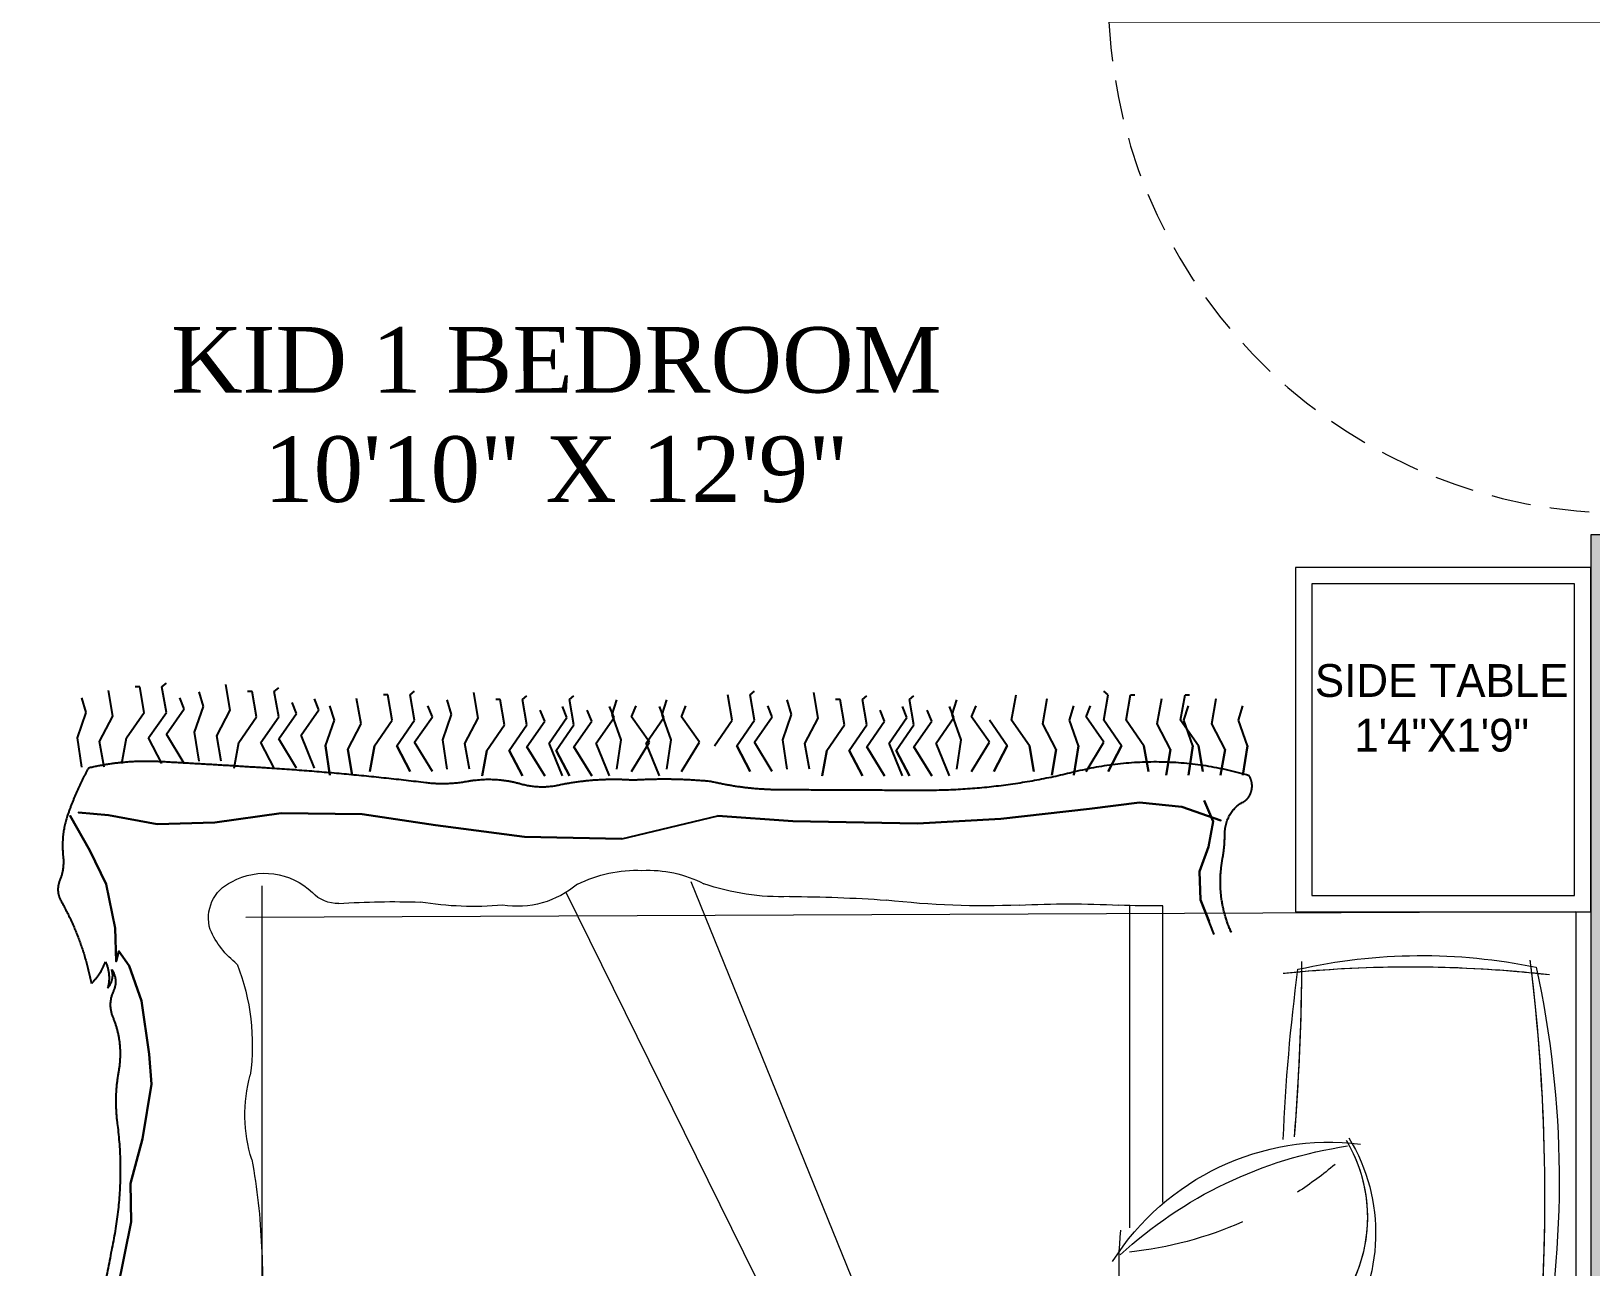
# Model space of a CAD drawing. Header units: inches. Extents: x 2744 to 7136, y -4349 to -2068.
# Drawn here: x 5421.1 to 5516.1, y -3998.9 to -3923.6 of the extents above; entities that cross this region are included whole.
import ezdxf

# ---------------------------------------------------------------- set-up
doc = ezdxf.new("R2010")
doc.units = ezdxf.units.IN
doc.header["$MEASUREMENT"] = 0
doc.linetypes.add('1', pattern=[0])
doc.linetypes.add('HIDDEN4', pattern=[0.09375, 0.0625, -0.03125])
for name, color, linetype in [('1_text', 252, 'Continuous'), ('OP-ARQ-PUERTA', 3, 'Continuous'), ('OP-PROY 1', 8, 'HIDDEN4')]:
    doc.layers.add(name, color=color, linetype=linetype)
doc.layers.add('col.', color=31, linetype='Continuous', lineweight=0)
doc.layers.add('DIM', color=40, linetype='1', lineweight=0)
doc.layers.add('HATCH', color=251, linetype='Continuous', lineweight=0, transparency=0.75)
doc.styles.add('HEMI', font='stylu.ttf')
doc.styles.add('syf', font='sylfaen.ttf')

# ---------------------------------------------------------------- blocks, each defined once
blk = doc.blocks.new('RUG')
at = {"color": 252, "true_color": 0x939598}
for p, q in [((35214.854, -13318.975), (35214.583, -13317.417)), ((35214.854, -13318.975), (35214.583, -13317.417)), ((35216.483, -13317.195), (35216.212, -13317.195)), ((35216.483, -13317.195), (35216.212, -13317.195)), ((35216.755, -13318.752), (35216.483, -13317.195)), ((35216.755, -13318.752), (35216.483, -13317.195)), ((35217.841, -13317.195), (35218.112, -13316.972)), ((35217.841, -13317.195), (35218.112, -13316.972)), ((35218.112, -13318.752), (35217.841, -13317.195)), ((35218.112, -13318.752), (35217.841, -13317.195)), ((35220.373, -13318.393), (35220.102, -13317.503)), ((35220.373, -13318.393), (35220.102, -13317.503)), ((35222.002, -13318.615), (35221.731, -13317.058)), ((35222.002, -13318.615), (35221.731, -13317.058)), ((35223.332, -13317.473), (35223.06, -13317.473)), ((35223.332, -13317.473), (35223.06, -13317.473)), ((35223.603, -13319.031), (35223.332, -13317.473)), ((35223.603, -13319.031), (35223.332, -13317.473)), ((35224.689, -13317.473), (35224.961, -13317.25)), ((35224.689, -13317.473), (35224.961, -13317.25)), ((35224.961, -13319.031), (35224.689, -13317.473)), ((35224.961, -13319.031), (35224.689, -13317.473)), ((35232.967, -13317.676), (35233.239, -13317.454)), ((35232.967, -13317.676), (35233.239, -13317.454)), ((35237.129, -13319.097), (35236.857, -13317.54)), ((35237.129, -13319.097), (35236.857, -13317.54)), ((35253.697, -13317.676), (35253.968, -13317.454)), ((35253.697, -13317.676), (35253.968, -13317.454)), ((35257.858, -13319.097), (35257.587, -13317.54)), ((35257.858, -13319.097), (35257.587, -13317.54)), ((35275.537, -13317.676), (35275.266, -13317.454)), ((35275.537, -13317.676), (35275.266, -13317.454)), ((35213.225, -13318.752), (35212.954, -13317.862)), ((35213.225, -13318.752), (35212.954, -13317.862)), ((35218.112, -13320.087), (35219.198, -13318.53)), ((35218.112, -13320.087), (35219.198, -13318.53)), ((35219.198, -13318.53), (35218.927, -13317.862)), ((35219.198, -13318.53), (35218.927, -13317.862)), ((35219.83, -13319.951), (35220.373, -13318.393)), ((35219.83, -13319.951), (35220.373, -13318.393)), ((35226.047, -13318.808), (35225.775, -13318.141)), ((35226.047, -13318.808), (35225.775, -13318.141)), ((35226.318, -13320.143), (35227.404, -13318.586)), ((35226.318, -13320.143), (35227.404, -13318.586)), ((35227.404, -13318.586), (35227.133, -13317.918)), ((35227.404, -13318.586), (35227.133, -13317.918)), ((35228.352, -13319.234), (35228.08, -13318.344)), ((35228.352, -13319.234), (35228.08, -13318.344)), ((35229.981, -13319.457), (35229.709, -13317.899)), ((35229.981, -13319.457), (35229.709, -13317.899)), ((35231.61, -13317.676), (35231.338, -13317.676)), ((35231.61, -13317.676), (35231.338, -13317.676)), ((35231.881, -13319.234), (35231.61, -13317.676)), ((35231.881, -13319.234), (35231.61, -13317.676)), ((35233.239, -13319.234), (35232.967, -13317.676)), ((35233.239, -13319.234), (35232.967, -13317.676)), ((35234.325, -13319.012), (35234.053, -13318.344)), ((35234.325, -13319.012), (35234.053, -13318.344)), ((35235.5, -13318.875), (35235.228, -13317.985)), ((35235.5, -13318.875), (35235.228, -13317.985)), ((35238.459, -13317.955), (35238.187, -13317.955)), ((35238.459, -13317.955), (35238.187, -13317.955)), ((35238.73, -13319.512), (35238.459, -13317.955)), ((35238.73, -13319.512), (35238.459, -13317.955)), ((35239.816, -13317.955), (35240.088, -13317.732)), ((35239.816, -13317.955), (35240.088, -13317.732)), ((35240.088, -13319.512), (35239.816, -13317.955)), ((35240.088, -13319.512), (35239.816, -13317.955)), ((35242.531, -13319.067), (35242.26, -13318.4)), ((35242.531, -13319.067), (35242.26, -13318.4)), ((35242.687, -13317.955), (35242.959, -13317.732)), ((35242.687, -13317.955), (35242.959, -13317.732)), ((35242.959, -13319.512), (35242.687, -13317.955)), ((35242.959, -13319.512), (35242.687, -13317.955)), ((35245.402, -13319.067), (35245.131, -13318.4)), ((35245.402, -13319.067), (35245.131, -13318.4)), ((35245.299, -13318.875), (35245.57, -13317.985)), ((35245.299, -13318.875), (35245.57, -13317.985)), ((35246.474, -13319.012), (35246.745, -13318.344)), ((35246.474, -13319.012), (35246.745, -13318.344)), ((35248.447, -13319.067), (35248.175, -13318.4)), ((35248.447, -13319.067), (35248.175, -13318.4)), ((35248.344, -13318.875), (35248.615, -13317.985)), ((35248.344, -13318.875), (35248.615, -13317.985)), ((35249.519, -13319.012), (35249.79, -13318.344)), ((35249.519, -13319.012), (35249.79, -13318.344)), ((35252.611, -13319.234), (35252.339, -13317.676)), ((35252.611, -13319.234), (35252.339, -13317.676)), ((35253.968, -13319.234), (35253.697, -13317.676)), ((35253.968, -13319.234), (35253.697, -13317.676)), ((35255.054, -13319.012), (35254.783, -13318.344)), ((35255.054, -13319.012), (35254.783, -13318.344)), ((35256.229, -13318.875), (35255.958, -13317.985)), ((35256.229, -13318.875), (35255.958, -13317.985)), ((35259.188, -13317.955), (35258.916, -13317.955)), ((35259.188, -13317.955), (35258.916, -13317.955)), ((35259.459, -13319.512), (35259.188, -13317.955)), ((35259.459, -13319.512), (35259.188, -13317.955)), ((35260.545, -13317.955), (35260.817, -13317.732)), ((35260.545, -13317.955), (35260.817, -13317.732)), ((35260.817, -13319.512), (35260.545, -13317.955)), ((35260.817, -13319.512), (35260.545, -13317.955)), ((35263.26, -13319.067), (35262.989, -13318.4)), ((35263.26, -13319.067), (35262.989, -13318.4)), ((35263.416, -13317.955), (35263.688, -13317.732)), ((35263.416, -13317.955), (35263.688, -13317.732)), ((35263.688, -13319.512), (35263.416, -13317.955)), ((35263.688, -13319.512), (35263.416, -13317.955)), ((35266.131, -13319.067), (35265.86, -13318.4)), ((35266.131, -13319.067), (35265.86, -13318.4)), ((35266.028, -13318.875), (35266.3, -13317.985)), ((35266.028, -13318.875), (35266.3, -13317.985)), ((35267.203, -13319.012), (35267.475, -13318.344)), ((35267.203, -13319.012), (35267.475, -13318.344)), ((35269.647, -13319.234), (35269.918, -13317.676)), ((35269.647, -13319.234), (35269.918, -13317.676)), ((35271.547, -13319.457), (35271.819, -13317.899)), ((35271.547, -13319.457), (35271.819, -13317.899)), ((35273.176, -13319.234), (35273.447, -13318.344)), ((35273.176, -13319.234), (35273.447, -13318.344)), ((35274.18, -13319.012), (35274.451, -13318.344)), ((35274.18, -13319.012), (35274.451, -13318.344)), ((35275.266, -13319.234), (35275.537, -13317.676)), ((35275.266, -13319.234), (35275.537, -13317.676)), ((35276.623, -13319.234), (35276.895, -13317.676)), ((35276.623, -13319.234), (35276.895, -13317.676)), ((35276.895, -13317.676), (35277.166, -13317.676)), ((35276.895, -13317.676), (35277.166, -13317.676)), ((35278.524, -13319.457), (35278.795, -13317.899)), ((35278.524, -13319.457), (35278.795, -13317.899)), ((35279.945, -13319.234), (35280.217, -13317.676)), ((35279.945, -13319.234), (35280.217, -13317.676)), ((35280.153, -13319.234), (35280.424, -13318.344)), ((35280.153, -13319.234), (35280.424, -13318.344)), ((35280.217, -13317.676), (35280.488, -13317.676)), ((35280.217, -13317.676), (35280.488, -13317.676)), ((35281.846, -13319.457), (35282.117, -13317.899)), ((35281.846, -13319.457), (35282.117, -13317.899)), ((35283.475, -13319.234), (35283.746, -13318.344)), ((35283.475, -13319.234), (35283.746, -13318.344)), ((35212.682, -13320.31), (35213.225, -13318.752)), ((35212.682, -13320.31), (35213.225, -13318.752)), ((35214.04, -13320.532), (35214.854, -13318.975)), ((35214.04, -13320.532), (35214.854, -13318.975)), ((35215.669, -13320.31), (35216.755, -13318.752)), ((35215.669, -13320.31), (35216.755, -13318.752)), ((35217.026, -13320.31), (35218.112, -13318.752)), ((35217.026, -13320.31), (35218.112, -13318.752)), ((35221.188, -13320.173), (35222.002, -13318.615)), ((35221.188, -13320.173), (35222.002, -13318.615)), ((35222.517, -13320.588), (35223.603, -13319.031)), ((35222.517, -13320.588), (35223.603, -13319.031)), ((35223.875, -13320.588), (35224.961, -13319.031)), ((35223.875, -13320.588), (35224.961, -13319.031)), ((35224.961, -13320.366), (35226.047, -13318.808)), ((35224.961, -13320.366), (35226.047, -13318.808)), ((35227.809, -13320.792), (35228.352, -13319.234)), ((35227.809, -13320.792), (35228.352, -13319.234)), ((35229.166, -13321.014), (35229.981, -13319.457)), ((35229.166, -13321.014), (35229.981, -13319.457)), ((35230.795, -13320.792), (35231.881, -13319.234)), ((35230.795, -13320.792), (35231.881, -13319.234)), ((35232.153, -13320.792), (35233.239, -13319.234)), ((35232.153, -13320.792), (35233.239, -13319.234)), ((35233.239, -13320.569), (35234.325, -13319.012)), ((35233.239, -13320.569), (35234.325, -13319.012)), ((35234.957, -13320.432), (35235.5, -13318.875)), ((35234.957, -13320.432), (35235.5, -13318.875)), ((35236.314, -13320.655), (35237.129, -13319.097)), ((35236.314, -13320.655), (35237.129, -13319.097)), ((35237.644, -13321.07), (35238.73, -13319.512)), ((35237.644, -13321.07), (35238.73, -13319.512)), ((35239.002, -13321.07), (35240.088, -13319.512)), ((35239.002, -13321.07), (35240.088, -13319.512)), ((35240.088, -13320.848), (35241.174, -13319.29)), ((35240.088, -13320.848), (35241.174, -13319.29)), ((35241.174, -13319.29), (35240.902, -13318.622)), ((35241.174, -13319.29), (35240.902, -13318.622)), ((35241.445, -13320.625), (35242.531, -13319.067)), ((35241.445, -13320.625), (35242.531, -13319.067)), ((35241.873, -13321.07), (35242.959, -13319.512)), ((35241.873, -13321.07), (35242.959, -13319.512)), ((35242.959, -13320.848), (35244.045, -13319.29)), ((35242.959, -13320.848), (35244.045, -13319.29)), ((35244.045, -13319.29), (35243.773, -13318.622)), ((35244.045, -13319.29), (35243.773, -13318.622)), ((35244.316, -13320.625), (35245.402, -13319.067)), ((35244.316, -13320.625), (35245.402, -13319.067)), ((35245.842, -13320.432), (35245.299, -13318.875)), ((35245.842, -13320.432), (35245.299, -13318.875)), ((35247.56, -13320.569), (35246.474, -13319.012)), ((35247.56, -13320.569), (35246.474, -13319.012)), ((35247.361, -13320.625), (35248.447, -13319.067)), ((35247.361, -13320.625), (35248.447, -13319.067)), ((35248.887, -13320.432), (35248.344, -13318.875)), ((35248.887, -13320.432), (35248.344, -13318.875)), ((35250.605, -13320.569), (35249.519, -13319.012)), ((35250.605, -13320.569), (35249.519, -13319.012)), ((35251.525, -13320.792), (35252.611, -13319.234)), ((35251.525, -13320.792), (35252.611, -13319.234)), ((35252.882, -13320.792), (35253.968, -13319.234)), ((35252.882, -13320.792), (35253.968, -13319.234)), ((35253.968, -13320.569), (35255.054, -13319.012)), ((35253.968, -13320.569), (35255.054, -13319.012)), ((35255.686, -13320.432), (35256.229, -13318.875)), ((35255.686, -13320.432), (35256.229, -13318.875)), ((35257.044, -13320.655), (35257.858, -13319.097)), ((35257.044, -13320.655), (35257.858, -13319.097)), ((35258.373, -13321.07), (35259.459, -13319.512)), ((35258.373, -13321.07), (35259.459, -13319.512)), ((35259.731, -13321.07), (35260.817, -13319.512)), ((35259.731, -13321.07), (35260.817, -13319.512)), ((35260.817, -13320.848), (35261.903, -13319.29)), ((35260.817, -13320.848), (35261.903, -13319.29)), ((35261.903, -13319.29), (35261.631, -13318.622)), ((35261.903, -13319.29), (35261.631, -13318.622)), ((35262.174, -13320.625), (35263.26, -13319.067)), ((35262.174, -13320.625), (35263.26, -13319.067)), ((35262.602, -13321.07), (35263.688, -13319.512)), ((35262.602, -13321.07), (35263.688, -13319.512)), ((35263.688, -13320.848), (35264.774, -13319.29)), ((35263.688, -13320.848), (35264.774, -13319.29)), ((35264.774, -13319.29), (35264.502, -13318.622)), ((35264.774, -13319.29), (35264.502, -13318.622)), ((35265.045, -13320.625), (35266.131, -13319.067)), ((35265.045, -13320.625), (35266.131, -13319.067)), ((35266.571, -13320.432), (35266.028, -13318.875)), ((35266.571, -13320.432), (35266.028, -13318.875)), ((35268.289, -13320.569), (35267.203, -13319.012)), ((35268.289, -13320.569), (35267.203, -13319.012)), ((35269.375, -13320.792), (35268.289, -13319.234)), ((35269.375, -13320.792), (35268.289, -13319.234)), ((35270.733, -13320.792), (35269.647, -13319.234)), ((35270.733, -13320.792), (35269.647, -13319.234)), ((35272.362, -13321.014), (35271.547, -13319.457)), ((35272.362, -13321.014), (35271.547, -13319.457)), ((35273.719, -13320.792), (35273.176, -13319.234)), ((35273.719, -13320.792), (35273.176, -13319.234)), ((35275.266, -13320.569), (35274.18, -13319.012)), ((35275.266, -13320.569), (35274.18, -13319.012)), ((35276.352, -13320.792), (35275.266, -13319.234)), ((35276.352, -13320.792), (35275.266, -13319.234)), ((35277.709, -13320.792), (35276.623, -13319.234)), ((35277.709, -13320.792), (35276.623, -13319.234)), ((35279.338, -13321.014), (35278.524, -13319.457)), ((35279.338, -13321.014), (35278.524, -13319.457)), ((35281.031, -13320.792), (35279.945, -13319.234)), ((35281.031, -13320.792), (35279.945, -13319.234)), ((35280.696, -13320.792), (35280.153, -13319.234)), ((35280.696, -13320.792), (35280.153, -13319.234)), ((35282.66, -13321.014), (35281.846, -13319.457)), ((35282.66, -13321.014), (35281.846, -13319.457)), ((35284.018, -13320.792), (35283.475, -13319.234)), ((35284.018, -13320.792), (35283.475, -13319.234)), ((35212.954, -13322.09), (35212.682, -13320.31)), ((35212.954, -13322.09), (35212.682, -13320.31)), ((35215.397, -13321.868), (35215.669, -13320.31)), ((35215.397, -13321.868), (35215.669, -13320.31)), ((35217.841, -13321.868), (35217.026, -13320.31)), ((35217.841, -13321.868), (35217.026, -13320.31)), ((35219.198, -13321.868), (35218.112, -13320.087)), ((35219.198, -13321.868), (35218.112, -13320.087)), ((35220.102, -13321.731), (35219.83, -13319.951)), ((35220.102, -13321.731), (35219.83, -13319.951)), ((35221.459, -13321.731), (35221.188, -13320.173)), ((35221.459, -13321.731), (35221.188, -13320.173)), ((35226.047, -13322.146), (35224.961, -13320.366)), ((35226.047, -13322.146), (35224.961, -13320.366)), ((35227.133, -13322.146), (35226.318, -13320.143)), ((35227.133, -13322.146), (35226.318, -13320.143)), ((35235.228, -13322.213), (35234.957, -13320.432)), ((35235.228, -13322.213), (35234.957, -13320.432)), ((35245.57, -13322.213), (35245.842, -13320.432)), ((35245.57, -13322.213), (35245.842, -13320.432)), ((35248.615, -13322.213), (35248.887, -13320.432)), ((35248.615, -13322.213), (35248.887, -13320.432)), ((35255.958, -13322.213), (35255.686, -13320.432)), ((35255.958, -13322.213), (35255.686, -13320.432)), ((35266.3, -13322.213), (35266.571, -13320.432)), ((35266.3, -13322.213), (35266.571, -13320.432)), ((35214.311, -13322.09), (35214.04, -13320.532)), ((35214.311, -13322.09), (35214.04, -13320.532)), ((35222.246, -13322.146), (35222.517, -13320.588)), ((35222.246, -13322.146), (35222.517, -13320.588)), ((35224.689, -13322.146), (35223.875, -13320.588)), ((35224.689, -13322.146), (35223.875, -13320.588)), ((35234.325, -13322.349), (35233.239, -13320.569)), ((35234.325, -13322.349), (35233.239, -13320.569)), ((35236.586, -13322.213), (35236.314, -13320.655)), ((35236.586, -13322.213), (35236.314, -13320.655)), ((35242.26, -13322.628), (35241.445, -13320.625)), ((35242.26, -13322.628), (35241.445, -13320.625)), ((35245.131, -13322.628), (35244.316, -13320.625)), ((35245.131, -13322.628), (35244.316, -13320.625)), ((35246.474, -13322.349), (35247.56, -13320.569)), ((35246.474, -13322.349), (35247.56, -13320.569)), ((35248.175, -13322.628), (35247.361, -13320.625)), ((35248.175, -13322.628), (35247.361, -13320.625)), ((35249.519, -13322.349), (35250.605, -13320.569)), ((35249.519, -13322.349), (35250.605, -13320.569)), ((35255.054, -13322.349), (35253.968, -13320.569)), ((35255.054, -13322.349), (35253.968, -13320.569)), ((35257.315, -13322.213), (35257.044, -13320.655)), ((35257.315, -13322.213), (35257.044, -13320.655)), ((35262.989, -13322.628), (35262.174, -13320.625)), ((35262.989, -13322.628), (35262.174, -13320.625)), ((35265.86, -13322.628), (35265.045, -13320.625)), ((35265.86, -13322.628), (35265.045, -13320.625)), ((35267.203, -13322.349), (35268.289, -13320.569)), ((35267.203, -13322.349), (35268.289, -13320.569)), ((35274.18, -13322.349), (35275.266, -13320.569)), ((35274.18, -13322.349), (35275.266, -13320.569)), ((35281.378, -13324.124), (35281.933, -13325.407)), ((35281.933, -13325.407), (35281.378, -13324.124)), ((35281.933, -13325.407), (35281.656, -13326.946)), ((35281.656, -13326.946), (35281.933, -13325.407)), ((35281.656, -13326.946), (35281.101, -13328.453)), ((35281.101, -13328.453), (35281.656, -13326.946)), ((35281.101, -13328.453), (35281.157, -13330.185)), ((35281.157, -13330.185), (35281.101, -13328.453)), ((35281.157, -13330.185), (35281.683, -13331.5)), ((35282.004, -13332.299), (35281.157, -13330.185))]:
    blk.add_line(p, q, dxfattribs=at)
for points in [[(35228.08, -13322.572), (35227.809, -13320.792)], [(35229.438, -13322.572), (35229.166, -13321.014)], [(35230.524, -13322.349), (35230.795, -13320.792)], [(35232.967, -13322.349), (35232.153, -13320.792)], [(35237.373, -13322.628), (35237.644, -13321.07)], [(35239.816, -13322.628), (35239.002, -13321.07)], [(35241.174, -13322.628), (35240.088, -13320.848)], [(35242.687, -13322.628), (35241.873, -13321.07)], [(35244.045, -13322.628), (35242.959, -13320.848)], [(35253.697, -13322.349), (35252.882, -13320.792)], [(35258.102, -13322.628), (35258.373, -13321.07)], [(35260.545, -13322.628), (35259.731, -13321.07)], [(35261.903, -13322.628), (35260.817, -13320.848)], [(35263.416, -13322.628), (35262.602, -13321.07)], [(35264.774, -13322.628), (35263.688, -13320.848)], [(35268.561, -13322.349), (35269.375, -13320.792)], [(35271.004, -13322.349), (35270.733, -13320.792)], [(35272.09, -13322.572), (35272.362, -13321.014)], [(35273.447, -13322.572), (35273.719, -13320.792)], [(35275.537, -13322.349), (35276.352, -13320.792)], [(35277.981, -13322.349), (35277.709, -13320.792)], [(35279.067, -13322.572), (35279.338, -13321.014)], [(35280.424, -13322.572), (35280.696, -13320.792)], [(35281.303, -13322.349), (35281.031, -13320.792)], [(35282.389, -13322.572), (35282.66, -13321.014)], [(35283.746, -13322.572), (35284.018, -13320.792)]]:
    blk.add_lwpolyline(points, close=True, dxfattribs=at)
for points in [[(35245.882, -13326.465), (35239.947, -13326.337), (35234.511, -13325.631), (35230.047, -13324.958), (35225.11, -13324.894), (35221.062, -13325.471), (35217.54, -13325.567), (35214.572, -13325.022), (35212.742, -13324.862), (35214.572, -13325.022), (35217.54, -13325.567), (35221.062, -13325.471), (35225.11, -13324.894), (35230.047, -13324.958), (35234.511, -13325.631), (35239.947, -13326.337), (35245.882, -13326.465), (35251.733, -13325.054), (35256.309, -13325.375), (35263.907, -13325.535), (35268.982, -13325.246), (35274.39, -13324.637), (35277.441, -13324.252), (35280.02, -13324.509), (35282.405, -13325.343), (35280.02, -13324.509), (35277.441, -13324.252), (35274.39, -13324.637), (35268.982, -13325.246), (35263.907, -13325.535), (35256.309, -13325.375), (35251.733, -13325.054)], [(35215.127, -13353.955), (35215.959, -13349.818), (35215.931, -13347.477), (35216.652, -13344.751), (35217.207, -13341.416), (35217.068, -13339.588), (35216.597, -13336.35), (35215.848, -13334.201), (35215.21, -13333.321), (35215.044, -13333.937), (35214.988, -13331.916), (35214.434, -13329.223), (35213.435, -13327.17), (35212.243, -13325.054), (35213.435, -13327.17), (35214.434, -13329.223), (35214.988, -13331.916), (35215.044, -13333.937), (35215.21, -13333.321), (35215.848, -13334.201), (35216.597, -13336.35), (35217.068, -13339.588), (35217.207, -13341.416), (35216.652, -13344.751), (35215.931, -13347.477), (35215.959, -13349.818), (35215.127, -13353.955)]]:
    blk.add_lwpolyline(points, dxfattribs=at)
for points, weights in [([(35213.354, -13322.15), (35212.604, -13323.512), (35212.087, -13325.011)], [1, 0.995622157586, 1]), ([(35217.732, -13321.759), (35215.522, -13321.638), (35213.354, -13322.15)], [1, 0.992303470257, 1]), ([(35224.245, -13322.146), (35220.989, -13321.936), (35217.732, -13321.759)], [1, 0.999990203742, 1]), ([(35233.936, -13323.045), (35229.1, -13322.46), (35224.245, -13322.146)], [1, 0.999707812688, 1]), ([(35273.487, -13322.381), (35268.897, -13323.531), (35264.201, -13323.513)], [1, 0.994157723245, 1]), ([(35284.127, -13322.614), (35278.831, -13321.043), (35273.487, -13322.381)], [1, 0.973213267472, 1]), ([(35236.472, -13322.968), (35235.208, -13323.199), (35233.936, -13323.045)], [1, 0.991483796003, 1]), ([(35239.712, -13323.123), (35238.105, -13322.669), (35236.472, -13322.968)], [1, 0.980389623749, 1]), ([(35242.007, -13323.201), (35240.852, -13323.446), (35239.712, -13323.123)], [1, 0.977922554465, 1]), ([(35246.565, -13322.888), (35244.269, -13322.721), (35242.007, -13323.201)], [1, 0.992553419284, 1]), ([(35251.299, -13322.965), (35248.935, -13322.74), (35246.565, -13322.888)], [1, 0.996906155278, 1]), ([(35255.521, -13323.474), (35253.388, -13323.463), (35251.299, -13322.965)], [1, 0.995074243647, 1]), ([(35284.273, -13323.518), (35284.387, -13323.026), (35284.127, -13322.614)], [1, 0.902040979493, 1]), ([(35264.201, -13323.513), (35259.861, -13323.497), (35255.521, -13323.474)], [1, 0.999999788985, 1]), ([(35282.639, -13326.208), (35282.633, -13324.789), (35283.755, -13324.216)], [1, 0.836509832397, 1]), ([(35283.755, -13324.216), (35284.158, -13324.01), (35284.273, -13323.518)], [1, 0.902040979493, 1]), ([(35212.087, -13325.011), (35211.668, -13326.225), (35211.813, -13327.522)], [1, 0.967747648872, 1]), ([(35282.504, -13327.691), (35282.642, -13326.958), (35282.639, -13326.208)], [1, 0.994011570781, 1]), ([(35211.813, -13327.522), (35211.9, -13328.295), (35211.605, -13328.995)], [1, 0.957927235317, 1]), ([(35283.044, -13332.182), (35282.059, -13330.052), (35282.504, -13327.691)], [1, 0.938443396716, 1]), ([(35211.605, -13328.995), (35211.336, -13329.636), (35211.675, -13330.231)], [1, 0.86889864375, 1]), ([(35211.675, -13330.231), (35213.003, -13332.564), (35213.535, -13335.289)], [1, 0.98381912842, 1]), ([(35213.535, -13335.289), (35214.117, -13334.717), (35214.397, -13333.971)], [1, 0.990277111004, 1]), ([(35214.397, -13333.971), (35214.758, -13334.733), (35214.535, -13335.563)], [1, 0.920648264959, 1]), ([(35214.535, -13335.563), (35214.987, -13335.057), (35214.776, -13334.44)], [1, 0.87869783899, 1]), ([(35214.776, -13334.44), (35215.22, -13335.056), (35214.878, -13335.753)], [1, 0.822533116375, 1]), ([(35214.878, -13335.753), (35214.498, -13336.531), (35214.838, -13337.334)], [1, 0.884302220572, 1]), ([(35214.838, -13337.334), (35215.509, -13338.916), (35215.192, -13340.639)], [1, 0.945018276, 1]), ([(35214.933, -13350.666), (35214.033, -13355.519), (35212.776, -13360.265)], [1, 0.999074465071, 1])]:
    blk.add_rational_spline(points, weights, degree=2, dxfattribs=at)
blk.add_rational_spline([(35215.192, -13340.639), (35214.903, -13342.21), (35215.112, -13343.797), (35215.566, -13347.25), (35214.933, -13350.666)], [1, 0.983759393396, 1, 0.983632318428, 1], degree=2, knots=[44.099939, 44.099939, 44.099939, 44.4608796, 44.4608796, 44.8232333, 44.8232333, 44.8232333], dxfattribs=at)
blk = doc.blocks.new('TRH')
at = {"color": 18, "true_color": 0x000000}
for p, q in [((2264.2, 444.29), (2264.2, 522.481)), ((2320.483, 445.442), (2282.724, 522.075)), ((2321.775, 445.298), (2290.345, 522.725)), ((2317.098, 501.626), (2317.098, 521.266)), ((2319.098, 503.167), (2319.098, 521.259)), ((2344.28, 520.885), (2263.202, 520.536)), ((2344.28, 520.885), (2344.28, 445.885))]:
    blk.add_line(p, q, dxfattribs=at)
at = {"color": 18, "lineweight": 0, "true_color": 0x000000}
blk.add_line((2345.2, 520.885), (2345.2, 445.885), dxfattribs=at)
blk.add_line((2345.2, 520.885), (2345.2, 445.885), dxfattribs=at)
at = {"color": 18, "linetype": 'ByBlock', "true_color": 0x000000, "extrusion": (-1.75162e-45, 3.15544e-30, -1)}
for centre, major_axis, ratio, start_param, end_param in [((2264.341, 519.069), (-2.95, -2.95), 1, 1.854914, 3.127907), ((2287.056, 515.158), (-5.844, -5.844), 1, 1.900181, 2.391744), ((2287.699, 515.866), (-5.346, -5.346), 1, 2.309958, 2.826613), ((2334.886, 483.886), (-24.28, -24.28), 1, 2.134843, 2.561156), ((2248.271, 512.568), (15.227, 1.801), 0.932127, -0.241, 0.241), ((2227.451, 499.052), (-25.97, -25.97), 1, 3.742759, 3.888462), ((2337.349, 499.312), (14.788, -14.788), 1, 1.79982, 2.460081)]:
    blk.add_ellipse(centre, major_axis=major_axis, ratio=ratio, start_param=start_param, end_param=end_param, dxfattribs=at)
at = {"color": 18, "linetype": 'ByBlock', "true_color": 0x000000, "extrusion": (-2.10195e-45, 3.15544e-30, -1)}
for centre, major_axis, ratio, start_param, end_param in [((2263.35, 520.518), (-1.719, -1.719), 1, 0.487677, 1.925881), ((2268.81, 523.553), (1.527, -1.527), 1, 0.760189, 1.5925), ((2272.16, 473.666), (-0.812, 47.837), 0.980431, -0.052996, 0.052996), ((2271.849, 504.405), (-71.419, -0.632), 0.925814, 2.951729, 3.331457), ((2272.434, 508.525), (6.571, -6.571), 1, 2.056333, 2.618016), ((2320.913, 501.296), (7.898, -7.898), 1, 4.950746, 6.102528), ((2227.449, 498.276), (25.998, -25.998), 1, 5.438158, 5.58588)]:
    blk.add_ellipse(centre, major_axis=major_axis, ratio=ratio, start_param=start_param, end_param=end_param, dxfattribs=at)
at = {"color": 18, "linetype": 'ByBlock', "true_color": 0x000000, "extrusion": (-1.57646e-45, 3.15544e-30, -1)}
for centre, major_axis, start_param, end_param in [((2279.728, 526.924), (-4.03, -4.03), -1.489165, -0.629707), ((2329.251, 491.211), (-11.05, -11.05), 1.349597, 2.478368)]:
    blk.add_ellipse(centre, major_axis=major_axis, ratio=1, start_param=start_param, end_param=end_param, dxfattribs=at)
at = {"color": 18, "linetype": 'ByBlock', "true_color": 0x000000, "extrusion": (-8.75812e-46, 3.15544e-30, -1)}
blk.add_ellipse((2295.77, 535.799), major_axis=(9.891, -9.891), ratio=1, start_param=0.744767, end_param=1.123881, dxfattribs=at)
at = {"color": 18, "linetype": 'ByBlock', "true_color": 0x000000, "extrusion": (-1.92679e-45, 3.15544e-30, -1)}
for centre, major_axis, ratio, start_param, end_param in [((2277.079, 541.45), (14.307, -14.307), 1, 0.698053, 0.946493), ((2295.947, 432.232), (63.351, -63.351), 1, 3.931363, 3.997349), ((2313.39, 461.821), (-42.11, -42.11), 1, 2.305189, 2.4072), ((2488.715, 498.181), (161.935, -14.023), 0.839418, 3.103391, 3.179794)]:
    blk.add_ellipse(centre, major_axis=major_axis, ratio=ratio, start_param=start_param, end_param=end_param, dxfattribs=at)
at = {"color": 18, "linetype": 'ByBlock', "true_color": 0x000000, "extrusion": (-2.8026e-45, 3.15544e-30, -1)}
blk.add_ellipse((2308.233, 572.806), major_axis=(36.453, -36.453), ratio=1, start_param=0.744241, end_param=0.901808, dxfattribs=at)
at = {"color": 18, "linetype": 'ByBlock', "true_color": 0x000000, "extrusion": (-1.4013e-45, 3.15544e-30, -1)}
blk.add_ellipse((2318.207, 552.96), major_axis=(22.425, -22.425), ratio=1, start_param=0.757306, end_param=0.841563, dxfattribs=at)
at = {"color": 18, "linetype": 'ByBlock', "true_color": 0x000000, "extrusion": (-2.27711e-45, 3.15544e-30, -1)}
blk.add_ellipse((2266.014, 521.995), major_axis=(3.852, -3.852), ratio=1, start_param=1.449392, end_param=1.942446, dxfattribs=at)
at = {"color": 18, "true_color": 0x000000, "extrusion": (-1.05097e-45, 3.15544e-30, -1)}
for start_param, end_param in [(2.253107, 2.46913), (2.267986, 2.454345), (2.253107, 2.26482), (2.26482, 2.267986), (2.454345, 2.459342), (2.459342, 2.46913)]:
    blk.add_ellipse((2334.198, 442.228), major_axis=(-53.254, -53.254), ratio=1, start_param=start_param, end_param=end_param, dxfattribs=at)
at = {"color": 18, "true_color": 0x000000, "extrusion": (-1.26993e-45, 3.15544e-30, -1)}
for start_param, end_param in [(-0.031575, 0.031575), (-0.02906, -0.027958), (-0.031575, -0.02906), (-0.027958, 0.031575)]:
    blk.add_ellipse((2126.626, 521.036), major_axis=(200.816, -8.522), ratio=0.842523, start_param=start_param, end_param=end_param, dxfattribs=at)
at = {"color": 18, "true_color": 0x000000, "extrusion": (-2.1129e-45, 3.15544e-30, -1)}
for start_param, end_param in [(3.037753, 3.245432), (3.037753, 3.040686), (3.040686, 3.043869), (3.043869, 3.238811)]:
    blk.add_ellipse((2207.302, 503.286), major_axis=(-135.072, -1.662), ratio=0.928585, start_param=start_param, end_param=end_param, dxfattribs=at)
at = {"color": 18, "true_color": 0x000000, "extrusion": (-2.10195e-45, 3.15544e-30, -1)}
for start_param, end_param in [(4.963203, 6.490737), (4.963203, 4.984242), (4.984242, 6.490737)]:
    blk.add_ellipse((2322.352, 502.266), major_axis=(6.522, -6.522), ratio=1, start_param=start_param, end_param=end_param, dxfattribs=at)
at = {"color": 18, "true_color": 0x000000, "extrusion": (-1.75162e-45, 3.15544e-30, -1)}
blk.add_ellipse((2334.247, 480.72), major_axis=(-18.511, -18.511), ratio=1, start_param=1.61129, end_param=2.207185, dxfattribs=at)
blk.add_ellipse((2334.247, 480.72), major_axis=(-18.511, -18.511), ratio=1, start_param=1.61129, end_param=2.207185, dxfattribs=at)
at = {"color": 18, "true_color": 0x000000, "extrusion": (-1.92679e-45, 3.15544e-30, -1)}
for start_param, end_param in [(-1.484388, -1.362212), (-1.484388, -1.362212), (-1.199073, -0.892669), (-1.199073, -0.892669)]:
    blk.add_ellipse((2314.564, 523.387), major_axis=(-16.534, -16.534), ratio=1, start_param=start_param, end_param=end_param, dxfattribs=at)
blk = doc.blocks.new('P-3')
at = {"lineweight": 0}
for p, q in [((-0.0339, 0.0988), (-0.0339, 0.0012)), ((-0.0339, 0.0012), (0, 0.0012))]:
    blk.add_line(p, q, dxfattribs=at)
for points in [[(-0.0339, 0.0988), (-0.0339, 0.92), (-0.0755, 0.92), (-0.0755, 0.0988)], [(-0.8939, 0.01), (-0.8878, 0.01), (-0.8878, 0.09), (-0.8939, 0.09)], [(0, 0.01), (0.0061, 0.01), (0.0061, 0.0888), (0, 0.0888)]]:
    blk.add_lwpolyline(points, close=True, dxfattribs=at)
for points in [[(-0.8878, 0.0012), (-0.8539, 0.0012), (-0.8539, 0.0988), (-0.8878, 0.0988)], [(-0.8878, 0.0988), (-0.8878, 0.0012)], [(-0.0339, 0.0988), (0, 0.0988), (0, 0.0012)]]:
    blk.add_lwpolyline(points, dxfattribs=at)
at = {"layer": 'OP-PROY 1', "linetype": 'HIDDEN4', "lineweight": 0}
blk.add_arc((-0.0337, 0.1008), 0.8202, 92.9241, 180.1423, dxfattribs=at)

msp = doc.modelspace()

# ---------------------------------------------------------------- hatches: boundary and pattern name
at = {"layer": 'HATCH', "true_color": 0xc7c8ca, "transparency": 33554687}
h = msp.add_hatch(color=9, dxfattribs=at)
h.dxf.hatch_style = 1
h.paths.add_polyline_path([(5522.145, -3854.301), (5418.145, -3854.301), (5418.145, -3871.917), (5426.145, -3871.917), (5426.145, -3862.301), (5514.145, -3862.301), (5514.145, -3920.106), (5522.145, -3920.106)])
h.paths.add_polyline_path([(5426.145, -3895.917), (5418.145, -3895.917), (5418.145, -3912.301), (5378.145, -3912.301), (5378.145, -4079.301), (5412.145, -4079.301), (5412.145, -4073.301), (5386.145, -4073.301), (5386.145, -3920.301), (5426.145, -3920.301)])
h.paths.add_polyline_path([(5448.145, -3914.301), (5426.145, -3914.301), (5426.145, -3920.301), (5448.145, -3920.301)])
h.paths.add_polyline_path([(5514.145, -3914.301), (5481.145, -3914.301), (5481.145, -3920.106), (5514.145, -3920.106)], flags=17)
h.paths.add_polyline_path([(5522.145, -3954.301), (5516.145, -3954.301), (5516.145, -4073.301), (5484.145, -4073.301), (5484.145, -4079.301), (5516.145, -4079.301), (5516.145, -4139.301), (5537.145, -4139.301), (5537.145, -4133.301), (5522.145, -4133.301)])
h.paths.add_polyline_path([(5386.145, -4079.301), (5378.145, -4079.301), (5378.145, -4144.301), (5386.145, -4144.301)])
h.paths.add_polyline_path([(5522.145, -4139.301), (5516.145, -4139.301), (5516.145, -4144.301), (5516.145, -4197.301), (5522.145, -4197.301)])
h.paths.add_polyline_path([(5657.145, -4038.301), (5752.145, -4038.301), (5752.145, -4031.301), (5645.145, -4031.301), (5645.145, -4075.301), (5651.145, -4075.301), (5651.145, -4133.301), (5631.145, -4133.301), (5631.145, -4139.301), (5651.145, -4139.301), (5651.145, -4197.301), (5657.145, -4197.301), (5657.145, -4191.301)])
h.paths.add_polyline_path([(5657.145, -4197.301), (5651.145, -4197.301), (5651.145, -4260.301), (5657.145, -4260.301)])
h.paths.add_polyline_path([(5819.145, -4191.301), (5794.145, -4191.301), (5794.145, -4143.301), (5792.145, -4143.301), (5792.145, -4031.301), (5786.145, -4031.301), (5786.145, -4142.301), (5783.145, -4142.301), (5783.145, -4191.301), (5722.145, -4191.301), (5722.145, -4197.301), (5722.145, -4260.301), (5858.145, -4260.301), (5858.145, -4197.301), (5852.145, -4197.301), (5852.145, -4224.301), (5852.145, -4252.301), (5822.145, -4252.301), (5728.145, -4252.301), (5728.145, -4197.301), (5819.145, -4197.301)])
h.paths.add_polyline_path([(5858.145, -4191.301), (5852.145, -4191.301), (5852.145, -4197.301), (5858.145, -4197.301)], flags=17)
h.paths.add_polyline_path([(5852.145, -4224.301), (5822.145, -4224.301), (5822.145, -4230.301), (5828.145, -4230.301), (5852.145, -4230.301)], flags=17)
h.paths.add_polyline_path([(5928.145, -4037.301), (5928.145, -4031.301), (5825.145, -4031.301), (5825.145, -4037.301), (5920.145, -4037.301), (5920.145, -4191.301), (5920.145, -4197.301), (5928.145, -4197.301), (5928.145, -4191.301)])
h.paths.add_polyline_path([(6026.145, -4037.301), (6018.145, -4037.301), (6018.145, -4085.301), (6026.145, -4085.301)])
h.paths.add_polyline_path([(6026.145, -3812.301), (5916.145, -3812.301), (5916.145, -3874.301), (5844.145, -3874.301), (5844.145, -3882.301), (5844.145, -3996.301), (5850.145, -3996.301), (5850.145, -3882.301), (5924.145, -3882.301), (5924.145, -3874.301), (5924.145, -3820.301), (6018.145, -3820.301), (6018.145, -3874.301), (5987.145, -3874.301), (5987.145, -3882.301), (6018.145, -3882.301), (6018.145, -4037.301), (6026.145, -4037.301)])
h.paths.add_polyline_path([(5844.145, -3874.301), (5792.145, -3874.301), (5792.145, -3861.409), (5786.145, -3861.409), (5786.145, -3863.301), (5786.145, -3876.301), (5780.145, -3876.301), (5780.145, -3915.301), (5733.145, -3915.301), (5733.145, -3887.301), (5727.145, -3887.301), (5727.145, -3915.301), (5727.145, -3921.301), (5778.145, -3921.301), (5778.145, -3965.301), (5792.145, -3965.301), (5792.145, -3916.301), (5798.145, -3916.301), (5798.145, -3882.301), (5844.145, -3882.301)])
h.paths.add_polyline_path([(5792.145, -3801.301), (5589.145, -3801.301), (5589.145, -3854.301), (5560.145, -3854.301), (5560.145, -3862.301), (5589.145, -3862.301), (5589.145, -3921.301), (5596.145, -3921.301), (5596.145, -3866.301), (5600.145, -3866.301), (5600.145, -3809.301), (5728.145, -3809.301), (5728.145, -3845.301), (5734.145, -3845.301), (5734.145, -3808.301), (5786.145, -3808.301), (5786.145, -3817.301), (5792.145, -3817.301)])
h.paths.add_polyline_path([(5811.145, -3959.301), (5792.145, -3959.301), (5792.145, -3965.301), (5811.145, -3965.301)], flags=17)

# ---------------------------------------------------------------- linework, layer by layer
at = {"layer": 'col.', "color": 48, "lineweight": 9, "ltscale": 10}
for points in [[(5498.145, -3977.301), (5516.145, -3977.301), (5516.145, -3956.301), (5498.145, -3956.301)], [(5499.145, -3976.301), (5515.145, -3976.301), (5515.145, -3957.301), (5499.145, -3957.301)]]:
    msp.add_lwpolyline(points, close=True, dxfattribs=at)
at = {"layer": 'DIM', "color": 18, "true_color": 0x000000}
for p, q in [((5522.145, -3954.301), (5516.145, -3954.301)), ((5516.145, -3954.301), (5516.145, -4073.301))]:
    msp.add_line(p, q, dxfattribs=at)

# ---------------------------------------------------------------- block references
at = {"lineweight": 9}
msp.add_blockref('RUG', (-29788.814, 9353.616), dxfattribs=at)
at = {"layer": 'DIM', "color": 18, "true_color": 0x000000}
msp.add_blockref('TRH', (3170.944, -4498.186), dxfattribs=at)
at = {"layer": 'OP-ARQ-PUERTA', "color": 18, "lineweight": 0, "true_color": 0x000000, "xscale": 38.51461427940688, "yscale": 38.51461427940688, "zscale": 38.51461427940688, "rotation": 89.99999993923394}
msp.add_blockref('P-3', (5522.192, -3920.106, 0), dxfattribs=at)

# ---------------------------------------------------------------- texts
at = {"layer": '1_text', "color": 242, "ltscale": 0.15, "true_color": 0xcd2027, "insert": (5453.074, -3946.997), "char_height": 4, "attachment_point": 5, "rotation": 0.00279, "style": 'syf'}
msp.add_mtext('KID 1 BEDROOM\\P10\'10" X 12\'9"', dxfattribs=at)
at = {"layer": '1_text', "color": 177, "ltscale": 0.15, "true_color": 0x293189, "insert": (5507.053, -3964.87), "char_height": 2, "width": 21.73939, "attachment_point": 5, "rotation": 0.00279, "style": 'HEMI'}
msp.add_mtext('SIDE TABLE\\P1\'4"X1\'9"', dxfattribs=at)

doc.saveas('drawing.dxf')
